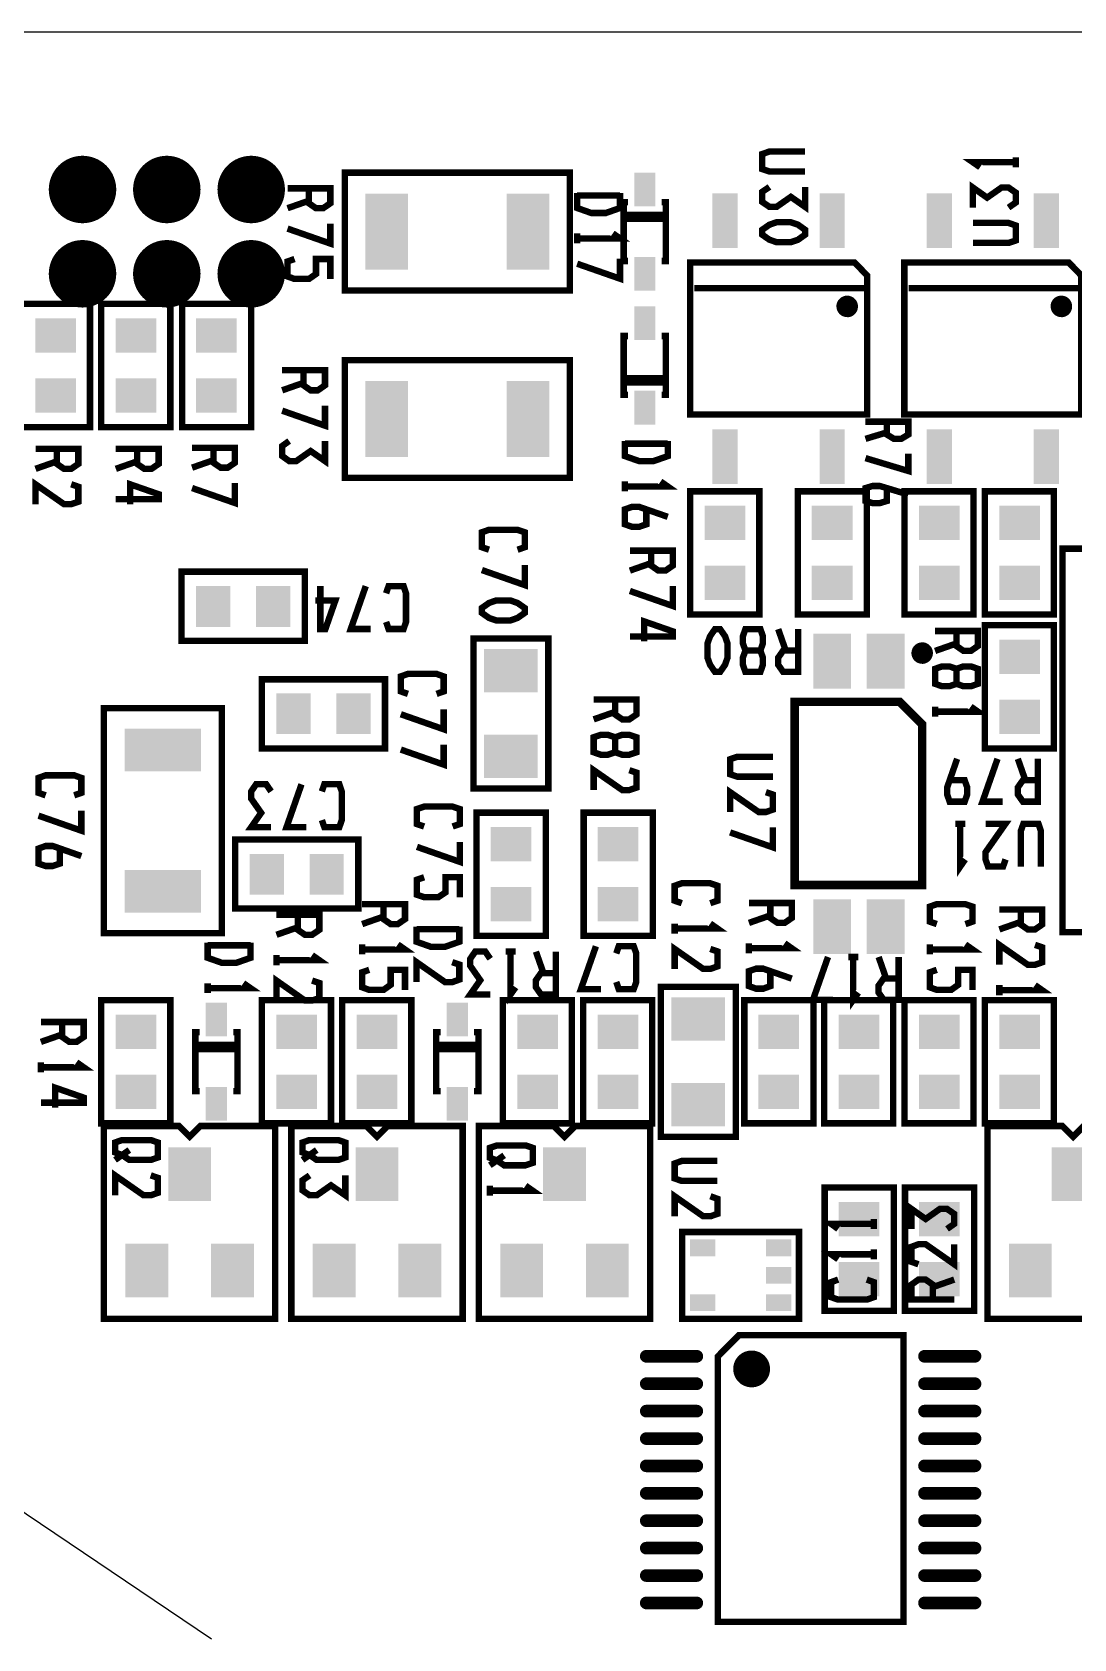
# Model space of a CAD drawing. Extents: x -72 to 72, y -78 to 50.
# Drawn here: x -29.14 to -4.43, y -54.14 to -16.04 of the extents above; entities that cross this region are included whole.
import ezdxf

# ---------------------------------------------------------------- set-up
doc = ezdxf.new("R2010")
doc.units = 0
doc.header["$MEASUREMENT"] = 0
doc.layers.get('0').update_dxf_attribs({"linetype": 'CONTINUOUS'})
for name, color, linetype in [('22-303-0_DRD', 7, 'CONTINUOUS'), ('22-303-0_SMB', 254, 'CONTINUOUS'), ('22-303-0_SSB', 1, 'CONTINUOUS')]:
    doc.layers.add(name, color=color, linetype=linetype)

# ---------------------------------------------------------------- blocks, each defined once
blk = doc.blocks.new('RECTANGLE_1')
blk.add_solid([(0.63627, 0.51308), (0.63627, -0.51308), (-0.63627, 0.51308), (-0.63627, -0.51308)])
blk = doc.blocks.new('RECTANGLE_3')
blk.add_solid([(0.9017, 0.508), (0.9017, -0.508), (-0.9017, 0.508), (-0.9017, -0.508)])
blk = doc.blocks.new('RECTANGLE_6')
blk.add_solid([(0.508, 0.9017), (0.508, -0.9017), (-0.508, 0.9017), (-0.508, -0.9017)])
blk = doc.blocks.new('RECTANGLE_7')
blk.add_solid([(0.4826, 0.4064), (0.4826, -0.4064), (-0.4826, 0.4064), (-0.4826, -0.4064)])
blk = doc.blocks.new('RECTANGLE_9')
blk.add_solid([(0.4064, 0.4826), (0.4064, -0.4826), (-0.4064, 0.4826), (-0.4064, -0.4826)])
blk = doc.blocks.new('ROUND_15')
at = {"const_width": 0.8001}
blk.add_lwpolyline([(-0.40005, 0, 1), (0.40005, 0, 1)], format="xyb", close=True, dxfattribs=at)
blk = doc.blocks.new('RECTANGLE_36')
blk.add_solid([(0.508, 0.635), (0.508, -0.635), (-0.508, 0.635), (-0.508, -0.635)])
blk = doc.blocks.new('RECTANGLE_54')
blk.add_solid([(0.25019, 0.40005), (0.25019, -0.40005), (-0.25019, 0.40005), (-0.25019, -0.40005)])
blk = doc.blocks.new('RECTANGLE_58')
blk.add_solid([(0.29972, 0.19939), (0.29972, -0.19939), (-0.29972, 0.19939), (-0.29972, -0.19939)])
blk = doc.blocks.new('OBLONG_59')
at = {"const_width": 0.29972}
blk.add_lwpolyline([(0.59944, 0), (-0.59944, 0)], dxfattribs=at)
at = {"const_width": 0.14986}
for points in [[(-0.67437, 0, 1), (-0.52451, 0, 1)], [(0.52451, 0, 1), (0.67437, 0, 1)]]:
    blk.add_lwpolyline(points, format="xyb", close=True, dxfattribs=at)
blk = doc.blocks.new('RECTANGLE_63')
blk.add_solid([(0.44958, 0.65024), (0.44958, -0.65024), (-0.44958, 0.65024), (-0.44958, -0.65024)])
blk = doc.blocks.new('RECTANGLE_64')
blk.add_solid([(0.29972, 0.65024), (0.29972, -0.65024), (-0.29972, 0.65024), (-0.29972, -0.65024)])

msp = doc.modelspace()

# ---------------------------------------------------------------- linework, layer by layer
at = {"layer": '22-303-0_DRD'}
for p, q in [((70, -16.042), (-70, -16.042)), ((-45.281, -40.383), (-24.882, -54.142))]:
    msp.add_line(p, q, dxfattribs=at)
at = {"layer": '22-303-0_SSB'}
for points, const_width in [([(-10.803, -19.347), (-11.648, -19.347), (-11.819, -19.289), (-11.819, -18.933), (-11.648, -18.874), (-10.803, -18.874)], 0.152), ([(-5.806, -19.009), (-5.806, -19.245)], 0.152), ([(-16.383, -19.375), (-16.383, -22.169), (-21.717, -22.169), (-21.717, -19.375), (-16.383, -19.375)], 0.152), ([(-5.806, -19.128), (-6.822, -19.128), (-6.652, -19.245)], 0.152), ([(-22.57, -19.746), (-22.57, -20.101), (-22.403, -20.218), (-22.233, -20.218), (-22.062, -20.101), (-22.062, -19.746), (-23.078, -19.746)], 0.152), ([(-16.208, -19.857), (-16.208, -20.213), (-15.87, -20.332), (-15.53, -20.332), (-15.192, -20.213), (-15.192, -19.857)], 0.152), ([(-11.648, -19.713), (-11.819, -19.83), (-11.819, -20.068), (-11.648, -20.185), (-11.478, -20.185), (-11.14, -19.949), (-10.803, -20.185), (-10.803, -19.713)], 0.152), ([(-5.977, -20.203), (-5.806, -20.084), (-5.806, -19.847), (-5.977, -19.728), (-6.144, -19.728), (-6.485, -19.967), (-6.822, -19.728), (-6.822, -20.203)], 0.152), ([(-22.57, -20.04), (-23.078, -20.218)], 0.152), ([(-16.208, -19.918), (-15.192, -19.918)], 0.152), ([(-15.004, -20.073), (-15.105, -20.073), (-15.105, -21.47), (-15.004, -21.47)], 0.152), ([(-14.206, -21.47), (-14.105, -21.47), (-14.105, -20.073), (-14.206, -20.073)], 0.152), ([(-23.078, -20.701), (-22.062, -21.056), (-22.062, -20.584)], 0.152), ([(-14.105, -20.373), (-14.105, -20.472), (-15.105, -20.472), (-15.105, -20.373), (-14.105, -20.373)], 0.152), ([(-11.819, -20.729), (-11.648, -20.609), (-11.478, -20.551), (-11.14, -20.551), (-10.97, -20.609), (-10.803, -20.729), (-10.803, -20.846), (-10.97, -20.965), (-11.14, -21.023), (-11.478, -21.023), (-11.648, -20.965), (-11.819, -20.846), (-11.819, -20.729)], 0.152), ([(-6.822, -20.566), (-5.977, -20.566), (-5.806, -20.627), (-5.806, -20.983), (-5.977, -21.041), (-6.822, -21.041)], 0.152), ([(-16.208, -21.051), (-16.208, -20.815)], 0.152), ([(-16.208, -20.934), (-15.192, -20.934), (-15.362, -20.815)], 0.152), ([(-22.911, -21.422), (-23.078, -21.481), (-23.078, -21.836), (-22.911, -21.895), (-22.57, -21.895), (-22.403, -21.778), (-22.403, -21.422), (-22.062, -21.422), (-22.062, -21.895)], 0.152), ([(-16.208, -21.534), (-15.192, -21.889), (-15.192, -21.417)], 0.152), ([(-9.528, -21.608), (-9.629, -21.506), (-13.528, -21.506), (-13.528, -25.11), (-9.332, -25.11), (-9.332, -21.813), (-9.528, -21.608)], 0.152), ([(-4.448, -21.608), (-4.549, -21.506), (-8.448, -21.506), (-8.448, -25.11), (-4.252, -25.11), (-4.252, -21.813), (-4.448, -21.608)], 0.152), ([(-13.429, -22.113), (-9.332, -22.113)], 0.152), ([(-8.349, -22.113), (-4.252, -22.113)], 0.152), ([(-29.401, -22.486), (-29.401, -25.407), (-27.762, -25.407), (-27.762, -22.486), (-29.401, -22.486)], 0.152), ([(-27.495, -22.486), (-27.495, -25.407), (-25.857, -25.407), (-25.857, -22.486), (-27.495, -22.486)], 0.152), ([(-23.939, -25.407), (-23.939, -22.486), (-25.578, -22.486), (-25.578, -25.407), (-23.939, -25.407)], 0.152), ([(-9.642, -22.469), (-9.967, -22.469)], 0.152), ([(-9.883, -22.707), (-9.883, -22.385)], 0.152), ([(-9.746, -22.715), (-9.746, -22.377)], 0.152), ([(-4.562, -22.469), (-4.887, -22.469)], 0.152), ([(-4.803, -22.707), (-4.803, -22.385)], 0.152), ([(-4.666, -22.715), (-4.666, -22.377)], 0.152), ([(-9.634, -22.606), (-9.975, -22.606)], 0.152), ([(-4.554, -22.606), (-4.895, -22.606)], 0.152), ([(-15.004, -23.248), (-15.105, -23.248), (-15.105, -24.645), (-15.004, -24.645)], 0.152), ([(-14.206, -24.645), (-14.105, -24.645), (-14.105, -23.248), (-14.206, -23.248)], 0.152), ([(-22.697, -24.061), (-22.697, -24.417), (-22.53, -24.536), (-22.36, -24.536), (-22.189, -24.417), (-22.189, -24.061), (-23.205, -24.061)], 0.152), ([(-16.383, -23.82), (-16.383, -26.614), (-21.717, -26.614), (-21.717, -23.82), (-16.383, -23.82)], 0.152), ([(-22.697, -24.358), (-23.205, -24.536)], 0.152), ([(-15.105, -24.346), (-15.105, -24.247), (-14.105, -24.247), (-14.105, -24.346), (-15.105, -24.346)], 0.152), ([(-23.205, -25.019), (-22.189, -25.374), (-22.189, -24.899)], 0.152), ([(-8.862, -25.28), (-8.862, -25.585), (-8.694, -25.687), (-8.524, -25.687), (-8.354, -25.585), (-8.354, -25.28), (-9.37, -25.28)], 0.152), ([(-8.862, -25.534), (-9.37, -25.687)], 0.152), ([(-28.547, -25.926), (-28.547, -26.281), (-28.379, -26.398), (-28.209, -26.398), (-28.039, -26.281), (-28.039, -25.926), (-29.055, -25.926)], 0.152), ([(-26.642, -25.926), (-26.642, -26.281), (-26.474, -26.398), (-26.304, -26.398), (-26.134, -26.281), (-26.134, -25.926), (-27.15, -25.926)], 0.152), ([(-24.834, -25.898), (-24.834, -26.253), (-24.663, -26.37), (-24.496, -26.37), (-24.326, -26.253), (-24.326, -25.898), (-25.342, -25.898)], 0.152), ([(-23.038, -25.738), (-23.205, -25.857), (-23.205, -26.093), (-23.038, -26.213), (-22.868, -26.213), (-22.53, -25.976), (-22.189, -26.213), (-22.189, -25.738)], 0.152), ([(-15.075, -25.74), (-15.075, -26.096), (-14.737, -26.215), (-14.399, -26.215), (-14.059, -26.096), (-14.059, -25.74)], 0.152), ([(-15.075, -25.801), (-14.059, -25.801)], 0.152), ([(-28.547, -26.22), (-29.055, -26.398)], 0.152), ([(-26.642, -26.22), (-27.15, -26.398)], 0.152), ([(-24.834, -26.192), (-25.342, -26.37)], 0.152), ([(-9.37, -26.144), (-8.354, -26.449), (-8.354, -26.042)], 0.152), ([(-29.055, -27.236), (-29.055, -26.764), (-28.379, -27.236), (-28.209, -27.236), (-28.039, -27.178), (-28.039, -26.822), (-28.209, -26.764)], 0.152), ([(-26.812, -27.236), (-26.812, -26.764), (-26.134, -27), (-26.134, -27.119), (-27.15, -27.119)], 0.152), ([(-25.342, -26.853), (-24.326, -27.208), (-24.326, -26.736)], 0.152), ([(-15.075, -26.934), (-15.075, -26.698)], 0.152), ([(-15.075, -26.817), (-14.059, -26.817), (-14.229, -26.698)], 0.152), ([(-13.525, -26.931), (-13.525, -29.852), (-11.887, -29.852), (-11.887, -26.931), (-13.525, -26.931)], 0.152), ([(-9.335, -29.852), (-9.335, -26.931), (-10.973, -26.931), (-10.973, -29.852), (-9.335, -29.852)], 0.152), ([(-8.862, -26.855), (-8.862, -27.16), (-9.032, -27.211), (-9.202, -27.211), (-9.37, -27.16), (-9.37, -26.855), (-9.202, -26.804), (-9.032, -26.804), (-8.354, -27.008)], 0.152), ([(-8.445, -26.931), (-8.445, -29.852), (-6.807, -29.852), (-6.807, -26.931), (-8.445, -26.931)], 0.152), ([(-6.54, -26.931), (-6.54, -29.852), (-4.902, -29.852), (-4.902, -26.931), (-6.54, -26.931)], 0.152), ([(-14.567, -27.358), (-14.567, -27.714), (-14.737, -27.772), (-14.907, -27.772), (-15.075, -27.714), (-15.075, -27.358), (-14.907, -27.3), (-14.737, -27.3), (-14.059, -27.536)], 0.152), ([(-18.298, -28.316), (-18.468, -28.257), (-18.468, -27.902), (-18.298, -27.843), (-17.623, -27.843), (-17.452, -27.902), (-17.452, -28.257), (-17.623, -28.316)], 0.152), ([(-14.45, -28.339), (-14.45, -28.694), (-14.282, -28.811), (-14.112, -28.811), (-13.942, -28.694), (-13.942, -28.339), (-14.958, -28.339)], 0.152), ([(-14.45, -28.633), (-14.958, -28.811)], 0.152), ([(2.159, -28.29), (-4.699, -28.29), (-4.699, -37.383), (2.159, -37.383), (2.159, -28.29)], 0.152), ([(-22.669, -28.836), (-25.59, -28.836), (-25.59, -30.475), (-22.669, -30.475), (-22.669, -28.836)], 0.152), ([(-18.468, -28.798), (-17.452, -29.154), (-17.452, -28.681)], 0.152), ([(-22.416, -29.52), (-21.943, -29.52), (-22.179, -30.195), (-22.299, -30.195), (-22.299, -29.179)], 0.152), ([(-21.222, -29.179), (-21.577, -30.195), (-21.105, -30.195)], 0.152), ([(-20.739, -29.349), (-20.681, -29.179), (-20.325, -29.179), (-20.267, -29.349), (-20.267, -30.028), (-20.325, -30.195), (-20.681, -30.195), (-20.739, -30.028)], 0.152), ([(-14.958, -29.294), (-13.942, -29.649), (-13.942, -29.177)], 0.152), ([(-18.468, -29.697), (-18.298, -29.578), (-18.131, -29.52), (-17.79, -29.52), (-17.623, -29.578), (-17.452, -29.697), (-17.452, -29.814), (-17.623, -29.934), (-17.79, -29.992), (-18.131, -29.992), (-18.298, -29.934), (-18.468, -29.814), (-18.468, -29.697)], 0.152), ([(-14.62, -30.487), (-14.62, -30.015), (-13.942, -30.251), (-13.942, -30.371), (-14.958, -30.371)], 0.152), ([(-6.54, -30.106), (-6.54, -33.027), (-4.902, -33.027), (-4.902, -30.106), (-6.54, -30.106)], 0.152), ([(-18.669, -30.424), (-18.669, -33.98), (-16.891, -33.98), (-16.891, -30.424), (-18.669, -30.424)], 0.152), ([(-12.819, -30.198), (-12.7, -30.368), (-12.642, -30.536), (-12.642, -30.876), (-12.7, -31.044), (-12.819, -31.214), (-12.939, -31.214), (-13.056, -31.044), (-13.117, -30.876), (-13.117, -30.536), (-13.056, -30.368), (-12.939, -30.198), (-12.819, -30.198)], 0.152), ([(-12.217, -30.706), (-12.278, -30.876), (-12.278, -31.044), (-12.217, -31.214), (-11.862, -31.214), (-11.803, -31.044), (-11.803, -30.876), (-11.862, -30.706), (-12.217, -30.706), (-12.278, -30.536), (-12.278, -30.368), (-12.217, -30.198), (-11.862, -30.198), (-11.803, -30.368), (-11.803, -30.536), (-11.862, -30.706)], 0.152), ([(-11.262, -30.706), (-11.44, -30.198)], 0.152), ([(-10.965, -30.706), (-11.321, -30.706), (-11.44, -30.876), (-11.44, -31.044), (-11.321, -31.214), (-10.965, -31.214), (-10.965, -30.198)], 0.152), ([(-7.211, -30.244), (-7.211, -30.599), (-7.043, -30.716), (-6.873, -30.716), (-6.703, -30.599), (-6.703, -30.244), (-7.719, -30.244)], 0.152), ([(-7.211, -30.538), (-7.719, -30.716)], 0.152), ([(-7.856, -30.825), (-8.194, -30.825)], 0.152), ([(-7.864, -30.688), (-8.186, -30.688)], 0.152), ([(-8.103, -30.927), (-8.103, -30.604)], 0.152), ([(-7.965, -30.934), (-7.965, -30.597)], 0.152), ([(-20.221, -31.735), (-20.391, -31.676), (-20.391, -31.32), (-20.221, -31.26), (-19.543, -31.26), (-19.375, -31.32), (-19.375, -31.676), (-19.543, -31.735)], 0.152), ([(-7.211, -31.496), (-7.043, -31.554), (-6.873, -31.554), (-6.703, -31.496), (-6.703, -31.14), (-6.873, -31.082), (-7.043, -31.082), (-7.211, -31.14), (-7.211, -31.496), (-7.381, -31.554), (-7.551, -31.554), (-7.719, -31.496), (-7.719, -31.14), (-7.551, -31.082), (-7.381, -31.082), (-7.211, -31.14)], 0.152), ([(-23.686, -33.027), (-20.765, -33.027), (-20.765, -31.389), (-23.686, -31.389), (-23.686, -33.027)], 0.152), ([(-27.432, -32.075), (-24.638, -32.075), (-24.638, -37.409), (-27.432, -37.409), (-27.432, -32.075)], 0.152), ([(-15.309, -31.867), (-15.309, -32.222), (-15.138, -32.339), (-14.971, -32.339), (-14.801, -32.222), (-14.801, -31.867), (-15.817, -31.867)], 0.152), ([(-8.026, -32.456), (-8.026, -36.266), (-11.049, -36.266), (-11.049, -31.922), (-8.56, -31.922), (-8.026, -32.456)], 0.201), ([(-7.719, -32.276), (-7.719, -32.037)], 0.152), ([(-7.719, -32.156), (-6.703, -32.156), (-6.873, -32.037)], 0.152), ([(-20.391, -32.217), (-19.375, -32.573), (-19.375, -32.098)], 0.152), ([(-15.309, -32.161), (-15.817, -32.339)], 0.152), ([(-15.309, -33.119), (-15.138, -33.177), (-14.971, -33.177), (-14.801, -33.119), (-14.801, -32.763), (-14.971, -32.705), (-15.138, -32.705), (-15.309, -32.763), (-15.309, -33.119), (-15.479, -33.177), (-15.646, -33.177), (-15.817, -33.119), (-15.817, -32.763), (-15.646, -32.705), (-15.479, -32.705), (-15.309, -32.763)], 0.152), ([(-20.391, -33.055), (-19.375, -33.411), (-19.375, -32.936)], 0.152), ([(-15.817, -34.015), (-15.817, -33.543), (-15.138, -34.015), (-14.971, -34.015), (-14.801, -33.957), (-14.801, -33.601), (-14.971, -33.543)], 0.152), ([(-11.565, -33.698), (-12.41, -33.698), (-12.581, -33.64), (-12.581, -33.284), (-12.41, -33.225), (-11.565, -33.225)], 0.152), ([(-7.374, -33.782), (-7.018, -33.782), (-6.957, -33.952), (-6.957, -34.12), (-7.018, -34.29), (-7.374, -34.29), (-7.432, -34.12), (-7.432, -33.952), (-7.196, -33.274)], 0.152), ([(-6.238, -33.274), (-6.594, -34.29), (-6.119, -34.29)], 0.152), ([(-5.578, -33.782), (-5.756, -33.274)], 0.152), ([(-5.281, -33.782), (-5.636, -33.782), (-5.756, -33.952), (-5.756, -34.12), (-5.636, -34.29), (-5.281, -34.29), (-5.281, -33.274)], 0.152), ([(-28.814, -34.14), (-28.984, -34.081), (-28.984, -33.726), (-28.814, -33.665), (-28.138, -33.665), (-27.968, -33.726), (-27.968, -34.081), (-28.138, -34.14)], 0.152), ([(-23.467, -34.048), (-23.584, -33.878), (-23.823, -33.878), (-23.939, -34.048), (-23.939, -34.219), (-23.703, -34.556), (-23.939, -34.894), (-23.467, -34.894)], 0.152), ([(-22.746, -33.878), (-23.101, -34.894), (-22.629, -34.894)], 0.152), ([(-22.263, -34.048), (-22.205, -33.878), (-21.849, -33.878), (-21.791, -34.048), (-21.791, -34.727), (-21.849, -34.894), (-22.205, -34.894), (-22.263, -34.727)], 0.152), ([(-12.581, -34.536), (-12.581, -34.064), (-11.902, -34.536), (-11.732, -34.536), (-11.565, -34.478), (-11.565, -34.122), (-11.732, -34.064)], 0.152), ([(-28.984, -34.622), (-27.968, -34.978), (-27.968, -34.503)], 0.152), ([(-19.837, -34.879), (-20.008, -34.821), (-20.008, -34.465), (-19.837, -34.407), (-19.162, -34.407), (-18.992, -34.465), (-18.992, -34.821), (-19.162, -34.879)], 0.152), ([(-16.954, -37.472), (-16.954, -34.551), (-18.593, -34.551), (-18.593, -37.472), (-16.954, -37.472)], 0.152), ([(-14.415, -37.472), (-14.415, -34.551), (-16.053, -34.551), (-16.053, -37.472), (-14.415, -37.472)], 0.152), ([(-12.581, -35.019), (-11.565, -35.374), (-11.565, -34.902)], 0.152), ([(-7.242, -34.813), (-7.005, -34.813)], 0.152), ([(-7.122, -34.813), (-7.122, -35.829), (-7.005, -35.659)], 0.152), ([(-6.523, -34.813), (-6.048, -34.813), (-6.523, -35.491), (-6.523, -35.659), (-6.462, -35.829), (-6.106, -35.829), (-6.048, -35.659)], 0.152), ([(-5.685, -35.829), (-5.685, -34.983), (-5.624, -34.813), (-5.268, -34.813), (-5.21, -34.983), (-5.21, -35.829)], 0.152), ([(-28.476, -35.402), (-28.476, -35.758), (-28.646, -35.816), (-28.814, -35.816), (-28.984, -35.758), (-28.984, -35.402), (-28.814, -35.341), (-28.646, -35.341), (-27.968, -35.58)], 0.152), ([(-21.399, -35.186), (-24.32, -35.186), (-24.32, -36.825), (-21.399, -36.825), (-21.399, -35.186)], 0.152), ([(-20.008, -35.362), (-18.992, -35.717), (-18.992, -35.245)], 0.152), ([(-19.837, -36.083), (-20.008, -36.141), (-20.008, -36.497), (-19.837, -36.555), (-19.5, -36.555), (-19.329, -36.439), (-19.329, -36.083), (-18.992, -36.083), (-18.992, -36.555)], 0.152), ([(-13.726, -36.698), (-13.896, -36.639), (-13.896, -36.284), (-13.726, -36.225), (-13.051, -36.225), (-12.88, -36.284), (-12.88, -36.639), (-13.051, -36.698)], 0.152), ([(-22.832, -36.975), (-22.832, -37.33), (-22.664, -37.447), (-22.494, -37.447), (-22.324, -37.33), (-22.324, -36.975), (-23.34, -36.975)], 0.152), ([(-20.8, -36.721), (-20.8, -37.076), (-20.632, -37.193), (-20.462, -37.193), (-20.292, -37.076), (-20.292, -36.721), (-21.308, -36.721)], 0.152), ([(-20.8, -37.015), (-21.308, -37.193)], 0.152), ([(-11.626, -36.693), (-11.626, -37.048), (-11.455, -37.165), (-11.288, -37.165), (-11.118, -37.048), (-11.118, -36.693), (-12.134, -36.693)], 0.152), ([(-11.626, -36.987), (-12.134, -37.165)], 0.152), ([(-7.678, -37.193), (-7.846, -37.135), (-7.846, -36.779), (-7.678, -36.721), (-7, -36.721), (-6.83, -36.779), (-6.83, -37.135), (-7, -37.193)], 0.152), ([(-5.687, -36.848), (-5.687, -37.203), (-5.519, -37.32), (-5.349, -37.32), (-5.179, -37.203), (-5.179, -36.848), (-6.195, -36.848)], 0.152), ([(-22.832, -37.269), (-23.34, -37.447)], 0.152), ([(-20.018, -37.256), (-20.018, -37.612), (-19.68, -37.731), (-19.34, -37.731), (-19.002, -37.612), (-19.002, -37.256)], 0.152), ([(-20.018, -37.315), (-19.002, -37.315)], 0.152), ([(-13.896, -37.419), (-13.896, -37.18)], 0.152), ([(-13.896, -37.3), (-12.88, -37.3), (-13.051, -37.18)], 0.152), ([(-5.687, -37.142), (-6.195, -37.32)], 0.152), ([(-24.971, -37.637), (-24.971, -37.993), (-24.633, -38.112), (-24.293, -38.112), (-23.955, -37.993), (-23.955, -37.637)], 0.152), ([(-24.971, -37.696), (-23.955, -37.696)], 0.152), ([(-21.308, -37.914), (-21.308, -37.676)], 0.152), ([(-21.308, -37.795), (-20.292, -37.795), (-20.462, -37.676)], 0.152), ([(-15.763, -37.719), (-16.119, -38.735), (-15.644, -38.735)], 0.152), ([(-15.281, -37.889), (-15.222, -37.719), (-14.867, -37.719), (-14.806, -37.889), (-14.806, -38.565), (-14.867, -38.735), (-15.222, -38.735), (-15.281, -38.565)], 0.152), ([(-13.896, -38.257), (-13.896, -37.782), (-13.218, -38.257), (-13.051, -38.257), (-12.88, -38.196), (-12.88, -37.841), (-13.051, -37.782)], 0.152), ([(-12.134, -37.886), (-12.134, -37.648)], 0.152), ([(-12.134, -37.767), (-11.118, -37.767), (-11.288, -37.648)], 0.152), ([(-7.846, -37.914), (-7.846, -37.676)], 0.152), ([(-7.846, -37.795), (-6.83, -37.795), (-7, -37.676)], 0.152), ([(-6.195, -38.158), (-6.195, -37.686), (-5.519, -38.158), (-5.349, -38.158), (-5.179, -38.1), (-5.179, -37.744), (-5.349, -37.686)], 0.152), ([(-23.34, -38.168), (-23.34, -37.93)], 0.152), ([(-23.34, -38.049), (-22.324, -38.049), (-22.494, -37.93)], 0.152), ([(-20.018, -38.57), (-20.018, -38.095), (-19.34, -38.57), (-19.172, -38.57), (-19.002, -38.509), (-19.002, -38.153), (-19.172, -38.095)], 0.152), ([(-18.27, -38.016), (-18.387, -37.846), (-18.626, -37.846), (-18.743, -38.016), (-18.743, -38.184), (-18.506, -38.524), (-18.743, -38.862), (-18.27, -38.862)], 0.152), ([(-17.904, -37.846), (-17.668, -37.846)], 0.152), ([(-17.788, -37.846), (-17.788, -38.862), (-17.668, -38.692)], 0.152), ([(-17.008, -38.354), (-17.186, -37.846)], 0.152), ([(-16.711, -38.354), (-17.066, -38.354), (-17.186, -38.524), (-17.186, -38.692), (-17.066, -38.862), (-16.711, -38.862), (-16.711, -37.846)], 0.152), ([(-10.259, -37.973), (-10.615, -38.989), (-10.142, -38.989)], 0.152), ([(-9.776, -37.973), (-9.54, -37.973)], 0.152), ([(-9.66, -37.973), (-9.66, -38.989), (-9.54, -38.819)], 0.152), ([(-8.88, -38.481), (-9.058, -37.973)], 0.152), ([(-8.583, -38.481), (-8.938, -38.481), (-9.058, -38.651), (-9.058, -38.819), (-8.938, -38.989), (-8.583, -38.989), (-8.583, -37.973)], 0.152), ([(-23.34, -39.007), (-23.34, -38.532), (-22.664, -39.007), (-22.494, -39.007), (-22.324, -38.946), (-22.324, -38.59), (-22.494, -38.532)], 0.152), ([(-21.14, -38.278), (-21.308, -38.336), (-21.308, -38.692), (-21.14, -38.753), (-20.8, -38.753), (-20.632, -38.633), (-20.632, -38.278), (-20.292, -38.278), (-20.292, -38.753)], 0.152), ([(-11.626, -38.308), (-11.626, -38.664), (-11.796, -38.725), (-11.963, -38.725), (-12.134, -38.664), (-12.134, -38.308), (-11.963, -38.25), (-11.796, -38.25), (-11.118, -38.486)], 0.152), ([(-7.678, -38.278), (-7.846, -38.336), (-7.846, -38.692), (-7.678, -38.753), (-7.338, -38.753), (-7.17, -38.633), (-7.17, -38.278), (-6.83, -38.278), (-6.83, -38.753)], 0.152), ([(-24.971, -38.831), (-24.971, -38.595)], 0.152), ([(-24.971, -38.712), (-23.955, -38.712), (-24.125, -38.595)], 0.152), ([(-14.224, -38.679), (-14.224, -42.235), (-12.446, -42.235), (-12.446, -38.679), (-14.224, -38.679)], 0.152), ([(-6.195, -38.88), (-6.195, -38.641)], 0.152), ([(-6.195, -38.76), (-5.179, -38.76), (-5.349, -38.641)], 0.152), ([(-27.495, -38.996), (-27.495, -41.917), (-25.857, -41.917), (-25.857, -38.996), (-27.495, -38.996)], 0.152), ([(-23.686, -38.996), (-23.686, -41.917), (-22.047, -41.917), (-22.047, -38.996), (-23.686, -38.996)], 0.152), ([(-21.78, -38.996), (-21.78, -41.917), (-20.142, -41.917), (-20.142, -38.996), (-21.78, -38.996)], 0.152), ([(-17.971, -38.996), (-17.971, -41.917), (-16.332, -41.917), (-16.332, -38.996), (-17.971, -38.996)], 0.152), ([(-16.066, -38.996), (-16.066, -41.917), (-14.427, -41.917), (-14.427, -38.996), (-16.066, -38.996)], 0.152), ([(-10.604, -41.917), (-10.604, -38.996), (-12.243, -38.996), (-12.243, -41.917), (-10.604, -41.917)], 0.152), ([(-10.351, -38.996), (-10.351, -41.917), (-8.712, -41.917), (-8.712, -38.996), (-10.351, -38.996)], 0.152), ([(-8.445, -38.996), (-8.445, -41.917), (-6.807, -41.917), (-6.807, -38.996), (-8.445, -38.996)], 0.152), ([(-6.54, -38.996), (-6.54, -41.917), (-4.902, -41.917), (-4.902, -38.996), (-6.54, -38.996)], 0.152), ([(-28.42, -39.515), (-28.42, -39.87), (-28.252, -39.987), (-28.082, -39.987), (-27.912, -39.87), (-27.912, -39.515), (-28.928, -39.515)], 0.152), ([(-28.42, -39.809), (-28.928, -39.987)], 0.152), ([(-25.164, -39.758), (-25.265, -39.758), (-25.265, -41.155), (-25.164, -41.155)], 0.152), ([(-24.265, -40.058), (-24.265, -40.157), (-25.265, -40.157), (-25.265, -40.058), (-24.265, -40.058)], 0.152), ([(-24.366, -41.155), (-24.265, -41.155), (-24.265, -39.758), (-24.366, -39.758)], 0.152), ([(-19.449, -39.758), (-19.55, -39.758), (-19.55, -41.155), (-19.449, -41.155)], 0.152), ([(-18.55, -40.058), (-18.55, -40.157), (-19.55, -40.157), (-19.55, -40.058), (-18.55, -40.058)], 0.152), ([(-18.651, -41.155), (-18.55, -41.155), (-18.55, -39.758), (-18.651, -39.758)], 0.152), ([(-28.928, -40.708), (-28.928, -40.47)], 0.152), ([(-28.928, -40.589), (-27.912, -40.589), (-28.082, -40.47)], 0.152), ([(-28.59, -41.547), (-28.59, -41.072), (-27.912, -41.308), (-27.912, -41.427), (-28.928, -41.427)], 0.152), ([(-27.432, -46.553), (-23.368, -46.553), (-23.368, -41.981), (-25.146, -41.981), (-25.4, -42.235), (-25.654, -41.981), (-27.432, -41.981), (-27.432, -46.553)], 0.152), ([(-22.987, -46.553), (-18.923, -46.553), (-18.923, -41.981), (-20.701, -41.981), (-20.955, -42.235), (-21.209, -41.981), (-22.987, -41.981), (-22.987, -46.553)], 0.152), ([(-18.542, -46.553), (-14.478, -46.553), (-14.478, -41.981), (-16.256, -41.981), (-16.51, -42.235), (-16.764, -41.981), (-18.542, -41.981), (-18.542, -46.553)], 0.152), ([(-6.477, -46.553), (-2.413, -46.553), (-2.413, -41.981), (-4.191, -41.981), (-4.445, -42.235), (-4.699, -41.981), (-6.477, -41.981), (-6.477, -46.553)], 0.152), ([(-27, -42.314), (-27.168, -42.372), (-27.168, -42.608), (-27, -42.669), (-26.83, -42.786), (-26.322, -42.786), (-26.152, -42.728), (-26.152, -42.372), (-26.322, -42.314), (-27, -42.314)], 0.152), ([(-22.555, -42.314), (-22.723, -42.372), (-22.723, -42.608), (-22.555, -42.669), (-22.385, -42.786), (-21.877, -42.786), (-21.707, -42.728), (-21.707, -42.372), (-21.877, -42.314), (-22.555, -42.314)], 0.152), ([(-26.83, -42.55), (-27.168, -42.786)], 0.152), ([(-22.385, -42.55), (-22.723, -42.786)], 0.152), ([(-18.11, -42.441), (-18.278, -42.499), (-18.278, -42.735), (-18.11, -42.796), (-17.94, -42.913), (-17.432, -42.913), (-17.262, -42.855), (-17.262, -42.499), (-17.432, -42.441), (-18.11, -42.441)], 0.152), ([(-17.94, -42.677), (-18.278, -42.913)], 0.152), ([(-27.168, -43.624), (-27.168, -43.152), (-26.492, -43.624), (-26.322, -43.624), (-26.152, -43.566), (-26.152, -43.21), (-26.322, -43.152)], 0.152), ([(-12.88, -43.284), (-13.726, -43.284), (-13.896, -43.225), (-13.896, -42.87), (-13.726, -42.809), (-12.88, -42.809)], 0.152), ([(-22.555, -43.152), (-22.723, -43.269), (-22.723, -43.507), (-22.555, -43.624), (-22.385, -43.624), (-22.047, -43.388), (-21.707, -43.624), (-21.707, -43.152)], 0.152), ([(-18.278, -43.634), (-18.278, -43.396)], 0.152), ([(-18.278, -43.515), (-17.262, -43.515), (-17.432, -43.396)], 0.152), ([(-8.7, -46.362), (-8.7, -43.441), (-10.338, -43.441), (-10.338, -46.362), (-8.7, -46.362)], 0.152), ([(-6.795, -46.362), (-6.795, -43.441), (-8.433, -43.441), (-8.433, -46.362), (-6.795, -46.362)], 0.152), ([(-13.896, -44.122), (-13.896, -43.647), (-13.218, -44.122), (-13.048, -44.122), (-12.88, -44.064), (-12.88, -43.708), (-13.048, -43.647)], 0.152), ([(-7.435, -44.422), (-7.264, -44.302), (-7.264, -44.066), (-7.435, -43.947), (-7.605, -43.947), (-7.943, -44.186), (-8.28, -43.947), (-8.28, -44.422)], 0.152), ([(-9.169, -44.186), (-9.169, -44.422)], 0.152), ([(-10.947, -46.553), (-10.947, -44.495), (-13.716, -44.495), (-13.716, -46.553), (-10.947, -46.553)], 0.152), ([(-9.169, -44.302), (-10.185, -44.302), (-10.018, -44.422)], 0.152), ([(-9.169, -45.024), (-10.185, -45.024), (-10.018, -45.141)], 0.152), ([(-9.169, -44.904), (-9.169, -45.141)], 0.152), ([(-7.264, -44.785), (-7.264, -45.26), (-7.943, -44.785), (-8.113, -44.785), (-8.28, -44.846), (-8.28, -45.202), (-8.113, -45.26)], 0.152), ([(-9.34, -45.623), (-9.169, -45.684), (-9.169, -46.04), (-9.34, -46.098), (-10.018, -46.098), (-10.185, -46.04), (-10.185, -45.684), (-10.018, -45.623)], 0.152), ([(-7.772, -46.098), (-7.772, -45.743), (-7.943, -45.623), (-8.113, -45.623), (-8.28, -45.743), (-8.28, -46.098), (-7.264, -46.098)], 0.152), ([(-7.772, -45.801), (-7.264, -45.623)], 0.152), ([(-12.37, -46.941), (-12.87, -47.442), (-12.87, -53.741), (-8.471, -53.741), (-8.471, -46.941), (-12.37, -46.941)], 0.152), ([(-11.73, -47.62), (-12.408, -47.62)], 0.152), ([(-12.329, -47.993), (-12.329, -47.49)], 0.152), ([(-11.819, -47.483), (-12.322, -47.483)], 0.152), ([(-12.192, -48.079), (-12.192, -47.401)], 0.152), ([(-12.055, -48.102), (-12.055, -47.381)], 0.152), ([(-11.918, -48.069), (-11.918, -47.414)], 0.152), ([(-11.781, -47.955), (-11.781, -47.526)], 0.152), ([(-11.709, -47.757), (-12.431, -47.757)], 0.152), ([(-11.742, -47.894), (-12.398, -47.894)], 0.152), ([(-11.854, -48.031), (-12.283, -48.031)], 0.152)]:
    msp.add_lwpolyline(points, dxfattribs=dict(at, const_width=const_width))
at = {"layer": '22-303-0_SSB', "const_width": 0.152}
for points in [[(-9.985, -22.547, -0.414214), (-9.804, -22.367)], [(-9.804, -22.725, -0.414214), (-9.982, -22.547)], [(-9.804, -22.367, -0.414214), (-9.624, -22.547)], [(-9.624, -22.547, -0.414214), (-9.804, -22.728)], [(-4.905, -22.547, -0.414214), (-4.724, -22.367)], [(-4.724, -22.725, -0.414214), (-4.902, -22.547)], [(-4.724, -22.367, -0.414214), (-4.544, -22.547)], [(-4.544, -22.547, -0.414214), (-4.724, -22.728)], [(-8.204, -30.767, -0.414214), (-8.026, -30.589)], [(-8.026, -30.945, -0.414214), (-8.204, -30.767)], [(-8.026, -30.586, -0.414214), (-7.846, -30.767)], [(-7.846, -30.767, -0.414214), (-8.026, -30.947)], [(-12.431, -47.742, -0.414214), (-12.07, -47.381)], [(-12.07, -47.381, -0.414214), (-11.709, -47.742)], [(-12.07, -48.102, -0.414214), (-12.431, -47.742)], [(-11.709, -47.742, -0.414214), (-12.07, -48.102)]]:
    msp.add_lwpolyline(points, format="xyb", dxfattribs=at)

# ---------------------------------------------------------------- block references
at = {"layer": '22-303-0_SMB', "xscale": -1, "rotation": 180}
for name, p in [('ROUND_15', (-27.94, -19.774)), ('ROUND_15', (-25.941, -19.774)), ('ROUND_15', (-23.939, -19.774)), ('RECTANGLE_54', (-14.605, -19.771)), ('RECTANGLE_6', (-20.726, -20.772)), ('RECTANGLE_6', (-17.374, -20.772)), ('RECTANGLE_64', (-12.7, -20.513)), ('RECTANGLE_64', (-10.16, -20.513)), ('RECTANGLE_64', (-7.62, -20.513)), ('RECTANGLE_64', (-5.08, -20.513)), ('ROUND_15', (-27.94, -21.773)), ('ROUND_15', (-25.941, -21.773)), ('ROUND_15', (-23.939, -21.773)), ('RECTANGLE_54', (-14.605, -21.773)), ('RECTANGLE_7', (-28.575, -23.236)), ('RECTANGLE_7', (-26.67, -23.236)), ('RECTANGLE_7', (-24.765, -23.236)), ('RECTANGLE_54', (-14.605, -22.946)), ('RECTANGLE_7', (-28.575, -24.658)), ('RECTANGLE_7', (-26.67, -24.658)), ('RECTANGLE_7', (-24.765, -24.658)), ('RECTANGLE_6', (-20.726, -25.217)), ('RECTANGLE_6', (-17.374, -25.217)), ('RECTANGLE_54', (-14.605, -24.948)), ('RECTANGLE_64', (-12.7, -26.111)), ('RECTANGLE_64', (-10.16, -26.111)), ('RECTANGLE_64', (-7.62, -26.111)), ('RECTANGLE_64', (-5.08, -26.111)), ('RECTANGLE_7', (-12.7, -27.681)), ('RECTANGLE_7', (-10.16, -27.681)), ('RECTANGLE_7', (-7.62, -27.681)), ('RECTANGLE_7', (-5.715, -27.681)), ('RECTANGLE_7', (-12.7, -29.103)), ('RECTANGLE_7', (-10.16, -29.103)), ('RECTANGLE_7', (-7.62, -29.103)), ('RECTANGLE_7', (-5.715, -29.103)), ('RECTANGLE_9', (-24.841, -29.662)), ('RECTANGLE_9', (-23.419, -29.662)), ('RECTANGLE_63', (-10.16, -30.957)), ('RECTANGLE_63', (-8.89, -30.957)), ('RECTANGLE_7', (-5.715, -30.856)), ('RECTANGLE_1', (-17.78, -31.186)), ('RECTANGLE_9', (-22.936, -32.202)), ('RECTANGLE_9', (-21.514, -32.202)), ('RECTANGLE_7', (-5.715, -32.278)), ('RECTANGLE_3', (-26.035, -33.065)), ('RECTANGLE_1', (-17.78, -33.218)), ('RECTANGLE_7', (-17.78, -35.301)), ('RECTANGLE_7', (-15.24, -35.301)), ('RECTANGLE_9', (-23.571, -36.012)), ('RECTANGLE_9', (-22.149, -36.012)), ('RECTANGLE_3', (-26.035, -36.418)), ('RECTANGLE_7', (-17.78, -36.723)), ('RECTANGLE_7', (-15.24, -36.723)), ('RECTANGLE_63', (-10.16, -37.256)), ('RECTANGLE_63', (-8.89, -37.256)), ('RECTANGLE_54', (-24.765, -39.456)), ('RECTANGLE_54', (-19.05, -39.456)), ('RECTANGLE_1', (-13.335, -39.441)), ('RECTANGLE_7', (-26.67, -39.746)), ('RECTANGLE_7', (-22.86, -39.746)), ('RECTANGLE_7', (-20.955, -39.746)), ('RECTANGLE_7', (-17.145, -39.746)), ('RECTANGLE_7', (-15.24, -39.746)), ('RECTANGLE_7', (-11.43, -39.746)), ('RECTANGLE_7', (-9.525, -39.746)), ('RECTANGLE_7', (-7.62, -39.746)), ('RECTANGLE_7', (-5.715, -39.746)), ('RECTANGLE_7', (-26.67, -41.168)), ('RECTANGLE_7', (-22.86, -41.168)), ('RECTANGLE_7', (-20.955, -41.168)), ('RECTANGLE_7', (-17.145, -41.168)), ('RECTANGLE_7', (-15.24, -41.168)), ('RECTANGLE_7', (-11.43, -41.168)), ('RECTANGLE_7', (-9.525, -41.168)), ('RECTANGLE_7', (-7.62, -41.168)), ('RECTANGLE_7', (-5.715, -41.168)), ('RECTANGLE_54', (-24.765, -41.458)), ('RECTANGLE_54', (-19.05, -41.458)), ('RECTANGLE_1', (-13.335, -41.473)), ('RECTANGLE_36', (-25.4, -43.124)), ('RECTANGLE_36', (-20.955, -43.124)), ('RECTANGLE_36', (-16.51, -43.124)), ('RECTANGLE_36', (-4.445, -43.124)), ('RECTANGLE_7', (-9.525, -44.191)), ('RECTANGLE_7', (-7.62, -44.191)), ('RECTANGLE_36', (-26.416, -45.41)), ('RECTANGLE_36', (-24.384, -45.41)), ('RECTANGLE_36', (-21.971, -45.41)), ('RECTANGLE_36', (-19.939, -45.41)), ('RECTANGLE_36', (-17.526, -45.41)), ('RECTANGLE_36', (-15.494, -45.41)), ('RECTANGLE_58', (-13.231, -44.871)), ('RECTANGLE_58', (-11.43, -44.871)), ('RECTANGLE_36', (-5.461, -45.41)), ('RECTANGLE_58', (-11.43, -45.522)), ('RECTANGLE_7', (-9.525, -45.613)), ('RECTANGLE_7', (-7.62, -45.613)), ('RECTANGLE_58', (-13.231, -46.172)), ('RECTANGLE_58', (-11.43, -46.172)), ('OBLONG_59', (-13.97, -47.442)), ('OBLONG_59', (-7.371, -47.442)), ('OBLONG_59', (-13.97, -48.092)), ('OBLONG_59', (-7.371, -48.092)), ('OBLONG_59', (-13.97, -48.742)), ('OBLONG_59', (-7.371, -48.742)), ('OBLONG_59', (-13.97, -49.393)), ('OBLONG_59', (-7.371, -49.393)), ('OBLONG_59', (-13.97, -50.04)), ('OBLONG_59', (-7.371, -50.04)), ('OBLONG_59', (-13.97, -50.691)), ('OBLONG_59', (-7.371, -50.691)), ('OBLONG_59', (-13.97, -51.341)), ('OBLONG_59', (-7.371, -51.341)), ('OBLONG_59', (-13.97, -51.991)), ('OBLONG_59', (-7.371, -51.991)), ('OBLONG_59', (-13.97, -52.641)), ('OBLONG_59', (-7.371, -52.641)), ('OBLONG_59', (-13.97, -53.291)), ('OBLONG_59', (-7.371, -53.291))]:
    msp.add_blockref(name, p, dxfattribs=at)

doc.saveas('drawing.dxf')
